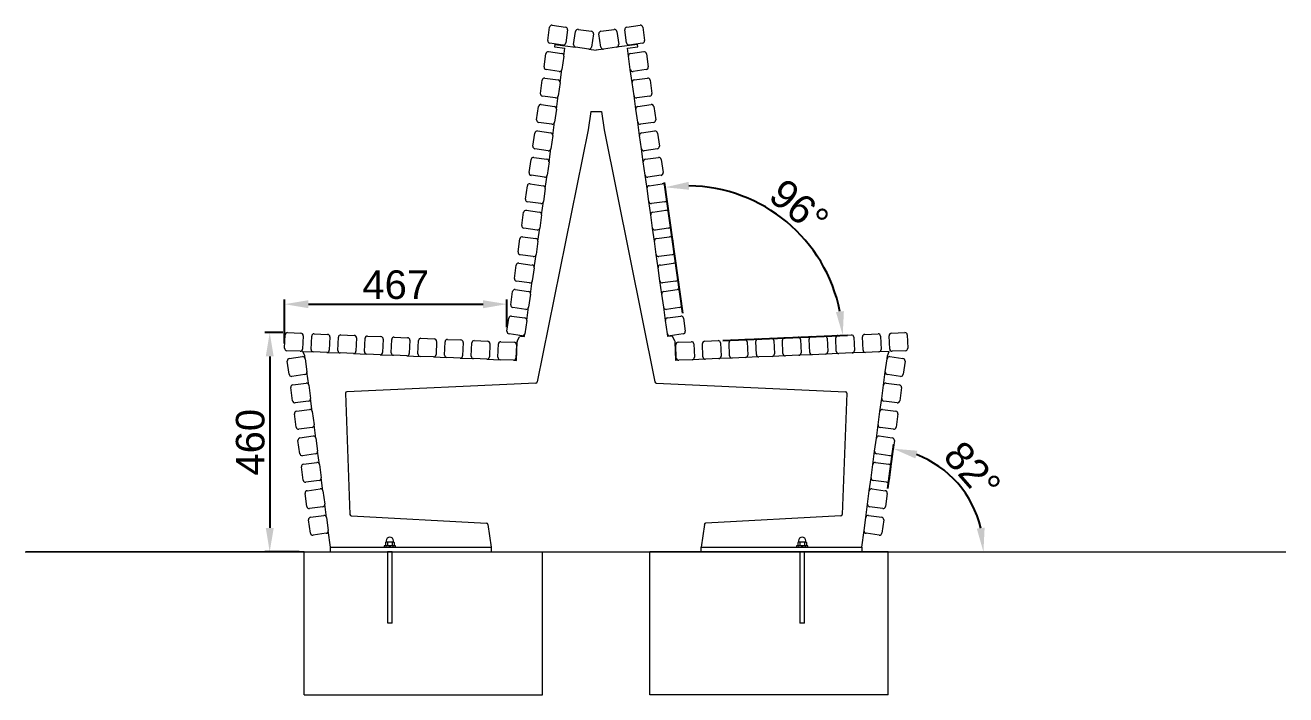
# Model space of a CAD drawing. Header units: millimetres. Extents: x -358 to 6380, y -31 to 5135.
# Drawn here: x 3735 to 6380, y 3730 to 5135 of the extents above; entities that cross this region are included whole.
import ezdxf

# ---------------------------------------------------------------- set-up
doc = ezdxf.new("R2010")
doc.units = ezdxf.units.MM
doc.linetypes.add('HIDDEN', pattern=[1.905, 1.27, -0.635])
for name, color, linetype, lineweight in [('ZANO_R', 7, 'Continuous', 0), ('ZANO_R_przerywana', 7, 'HIDDEN', 0), ('ZANO_W', 1, 'Continuous', 0)]:
    doc.layers.add(name, color=color, linetype=linetype, lineweight=lineweight)
doc.styles.get("Standard").update_dxf_attribs({"font": 'ARIALUNI.TTF'})
doc.dimstyles.new('pl i ang', dxfattribs={"dimtxt": 50, "dimasz": 50, "dimexe": 1.25, "dimexo": 0.625, "dimgap": 10, "dimtad": 1, "dimtoh": 1, "dimtxsty": 'Standard', "dimcen": 2.5, "dimclrd": 1, "dimclre": 1, "dimclrt": 1, "dimadec": 0, "dimazin": 0, "dimtfac": 1, "dimtmove": 0, "dimatfit": 3, "dimfxl": 1, "dimarcsym": 1})

# ---------------------------------------------------------------- blocks, each defined once
blk = doc.blocks.new('*D384')
at = {"layer": 'ZANO_W', "color": 1, "lineweight": -2}
for p, q in [((4275.5, 4489.5), (4238, 4489.5)), ((4248, 4439.5), (4248, 4079.6)), ((4310, 4029.6), (4238, 4029.6))]:
    blk.add_line(p, q, dxfattribs=at)
at = {"layer": 'ZANO_W', "color": 1}
for points in [[(4256.4, 4439.5), (4239.7, 4439.5), (4248, 4489.5)], [(4239.7, 4079.6), (4256.4, 4079.6), (4248, 4029.6)]]:
    blk.add_solid(points, dxfattribs=at)
at = {"layer": 'ZANO_W', "color": 1, "insert": (4207.4, 4259.5), "char_height": 60, "attachment_point": 5, "rotation": 90}
blk.add_mtext('460', dxfattribs=at)
blk = doc.blocks.new('*D385')
at = {"layer": 'ZANO_W', "color": 1, "lineweight": -2}
for p, q in [((4279.1, 4466.7), (4279.1, 4559.2)), ((4329.1, 4549.2), (4695.8, 4549.2)), ((4745.8, 4501.3), (4745.8, 4559.2))]:
    blk.add_line(p, q, dxfattribs=at)
at = {"layer": 'ZANO_W', "color": 1}
for points in [[(4329.1, 4557.5), (4329.1, 4540.8), (4279.1, 4549.2)], [(4695.8, 4540.8), (4695.8, 4557.5), (4745.8, 4549.2)]]:
    blk.add_solid(points, dxfattribs=at)
at = {"layer": 'ZANO_W', "color": 1, "insert": (4512.4, 4589.8), "char_height": 60, "attachment_point": 5}
blk.add_mtext('467', dxfattribs=at)
blk = doc.blocks.new('*D387')
at = {"layer": 'ZANO_W', "color": 1, "lineweight": -2}
for p, q in [((5114.7, 4530), (5076.3, 4804.4)), ((5198.6, 4473.3), (5460.3, 4484.4))]:
    blk.add_line(p, q, dxfattribs=at)
blk.add_arc((5123.1, 4470.1), 327.5, 11.1754, 89.2194, dxfattribs=at)
at = {"layer": 'ZANO_W', "color": 1}
for points in [[(5127, 4805.9), (5128.1, 4789.3), (5077.7, 4794.5)], [(5436.1, 4532.6), (5452.7, 4534.6), (5450.3, 4484)]]:
    blk.add_solid(points, dxfattribs=at)
at = {"layer": 'ZANO_W', "color": 1, "insert": (5358.9, 4753.2), "char_height": 60, "attachment_point": 5, "rotation": 320.1974}
blk.add_mtext('96%%d', dxfattribs=at)
blk = doc.blocks.new('*D388')
at = {"layer": 'ZANO_W', "color": 1, "lineweight": -2}
blk.add_line((5545, 4162.1), (5557.6, 4255.8), dxfattribs=at)
blk.add_arc((5527.3, 4029.6), 218.2, 13.1567, 69.2014, dxfattribs=at)
at = {"layer": 'ZANO_W', "color": 1}
for points in [[(5606.8, 4241.7), (5602.7, 4225.5), (5556.3, 4245.9)], [(5731.5, 4078.3), (5748, 4080.2), (5745.5, 4029.6)]]:
    blk.add_solid(points, dxfattribs=at)
at = {"layer": 'ZANO_W', "color": 1, "insert": (5722.3, 4200.2), "char_height": 60, "attachment_point": 5, "rotation": 311.179}
blk.add_mtext('82%%d', dxfattribs=at)

msp = doc.modelspace()

# ---------------------------------------------------------------- linework, layer by layer
at = {"layer": 'ZANO_R'}
for p, q in [((4840.8, 5134.6), (4868.6, 5130.7)), ((4997.2, 5130.7), (5025, 5134.6)), ((4831.3, 5102.6), (4835.2, 5130.3)), ((4872.8, 5125), (4869, 5097.3)), ((4885.7, 5093.9), (4889.5, 5121.7)), ((4895.2, 5125.9), (4922.9, 5122)), ((4927.2, 5116.4), (4923.3, 5088.7)), ((4942.5, 5088.7), (4938.6, 5116.4)), ((4942.9, 5122), (4970.6, 5125.9)), ((4976.3, 5121.7), (4980.2, 5093.9)), ((4996.9, 5097.3), (4993, 5125)), ((5030.6, 5130.3), (5034.5, 5102.6)), ((4833.1, 5079.1), (4860.8, 5075.2)), ((4863.3, 5093), (4835.6, 5096.9)), ((4846.3, 5094.4), (4845.5, 5089.1)), ((4845.5, 5089.1), (4867.4, 5086.1)), ((4846.3, 5094.4), (4889.9, 5088.3)), ((4865.1, 5069.6), (4867.4, 5086.1)), ((4917.6, 5084.4), (4889.9, 5088.3)), ((4917.6, 5084.4), (4932.9, 5082.3)), ((4948.2, 5084.4), (4932.9, 5082.3)), ((4975.9, 5088.3), (4948.2, 5084.4)), ((5019.5, 5094.4), (4975.9, 5088.3)), ((4998.4, 5086.1), (5020.2, 5089.1)), ((5000.7, 5069.6), (4998.4, 5086.1)), ((5030.2, 5096.9), (5002.5, 5093)), ((5005, 5075.2), (5032.7, 5079.1)), ((5020.2, 5089.1), (5019.5, 5094.4)), ((4823.5, 5047.1), (4827.4, 5074.8)), ((4865.1, 5069.6), (4861.2, 5041.8)), ((5004.6, 5041.8), (5000.7, 5069.6)), ((5038.4, 5074.8), (5042.3, 5047.1)), ((4855.5, 5037.6), (4827.8, 5041.4)), ((4857.3, 5014.1), (4861.2, 5041.8)), ((5008.5, 5014.1), (5004.6, 5041.8)), ((5038, 5041.4), (5010.3, 5037.6)), ((4815.8, 4991.6), (4819.7, 5019.4)), ((4825.3, 5023.6), (4853, 5019.7)), ((4857.3, 5014.1), (4853.4, 4986.3)), ((5012.4, 4986.3), (5008.5, 5014.1)), ((5012.8, 5019.7), (5040.5, 5023.6)), ((5046.2, 5019.4), (5050, 4991.6)), ((4847.8, 4982.1), (4820, 4986)), ((4849.5, 4958.6), (4853.4, 4986.3)), ((5016.3, 4958.6), (5012.4, 4986.3)), ((5045.8, 4986), (5018, 4982.1)), ((4808, 4936.1), (4811.9, 4963.9)), ((4817.5, 4968.1), (4845.3, 4964.3)), ((4849.5, 4958.6), (4845.6, 4930.9)), ((4921.5, 4953.6), (4916.1, 4915)), ((4921.5, 4953.6), (4944.3, 4953.6)), ((4944.3, 4953.6), (4949.7, 4915)), ((5020.2, 4930.9), (5016.3, 4958.6)), ((5020.5, 4964.3), (5048.3, 4968.1)), ((5053.9, 4963.9), (5057.8, 4936.1)), ((4840, 4926.6), (4812.3, 4930.5)), ((4841.8, 4903.1), (4845.6, 4930.9)), ((5024.1, 4903.1), (5020.2, 4930.9)), ((5053.5, 4930.5), (5025.8, 4926.6)), ((4800.2, 4880.7), (4804.1, 4908.4)), ((4916.1, 4914.9), (4809.5, 4386)), ((4809.8, 4912.7), (4837.5, 4908.8)), ((4841.8, 4903.1), (4837.9, 4875.4)), ((4949.7, 4914.9), (5056.3, 4386)), ((5027.9, 4875.4), (5024.1, 4903.1)), ((5028.3, 4908.8), (5056, 4912.7)), ((5061.7, 4908.4), (5065.6, 4880.7)), ((4832.2, 4871.1), (4804.5, 4875)), ((4834, 4847.7), (4837.9, 4875.4)), ((5031.8, 4847.7), (5027.9, 4875.4)), ((5061.3, 4875), (5033.6, 4871.1)), ((4792.5, 4825.2), (4796.3, 4852.9)), ((4802, 4857.2), (4829.7, 4853.3)), ((4834, 4847.7), (4830.1, 4819.9)), ((5035.7, 4819.9), (5031.8, 4847.7)), ((5036.1, 4853.3), (5063.8, 4857.2)), ((5069.5, 4852.9), (5073.3, 4825.2)), ((4824.5, 4815.7), (4796.7, 4819.6)), ((4826.2, 4792.2), (4830.1, 4819.9)), ((5039.6, 4792.2), (5035.7, 4819.9)), ((5069.1, 4819.6), (5041.4, 4815.7)), ((4784.7, 4769.7), (4788.6, 4797.5)), ((4794.2, 4801.7), (4822, 4797.8)), ((4826.2, 4792.2), (4822.3, 4764.5)), ((5043.5, 4764.5), (5039.6, 4792.2)), ((5043.9, 4797.8), (5071.6, 4801.7)), ((5077.2, 4797.5), (5081.1, 4769.7)), ((4816.7, 4760.2), (4788.9, 4764.1)), ((4818.4, 4736.7), (4822.3, 4764.5)), ((5047.4, 4736.7), (5043.5, 4764.5)), ((5076.9, 4764.1), (5049.1, 4760.2)), ((4776.9, 4714.3), (4780.8, 4742)), ((4786.4, 4746.3), (4814.2, 4742.4)), ((4818.4, 4736.7), (4814.6, 4709)), ((5051.2, 4709), (5047.4, 4736.7)), ((5051.6, 4742.4), (5079.4, 4746.3)), ((5085, 4742), (5088.9, 4714.3)), ((4808.9, 4704.7), (4781.2, 4708.6)), ((4810.7, 4681.3), (4814.6, 4709)), ((5055.1, 4681.3), (5051.2, 4709)), ((5084.6, 4708.6), (5056.9, 4704.7)), ((4769.1, 4658.8), (4773, 4686.5)), ((4778.7, 4690.8), (4806.4, 4686.9)), ((5059.4, 4686.9), (5087.1, 4690.8)), ((5092.8, 4686.5), (5096.7, 4658.8)), ((4810.7, 4681.3), (4806.8, 4653.5)), ((5059, 4653.5), (5055.1, 4681.3)), ((4761.4, 4603.3), (4765.3, 4631.1)), ((4770.9, 4635.3), (4798.6, 4631.4)), ((4801.1, 4649.3), (4773.4, 4653.1)), ((4802.9, 4625.8), (4806.8, 4653.5)), ((5062.9, 4625.8), (5059, 4653.5)), ((5092.4, 4653.1), (5064.7, 4649.3)), ((5067.2, 4631.4), (5094.9, 4635.3)), ((5100.5, 4631.1), (5104.4, 4603.3)), ((4802.9, 4625.8), (4799, 4598)), ((5066.8, 4598), (5062.9, 4625.8)), ((4763.1, 4579.8), (4790.9, 4576)), ((4793.4, 4593.8), (4765.6, 4597.7)), ((4795.1, 4570.3), (4799, 4598)), ((5070.7, 4570.3), (5066.8, 4598)), ((5100.2, 4597.7), (5072.4, 4593.8)), ((5074.9, 4576), (5102.7, 4579.8)), ((4753.6, 4547.8), (4757.5, 4575.6)), ((4795.1, 4570.3), (4791.2, 4542.6)), ((5074.6, 4542.6), (5070.7, 4570.3)), ((5108.3, 4575.6), (5112.2, 4547.8)), ((4755.4, 4524.4), (4783.1, 4520.5)), ((4785.6, 4538.3), (4757.9, 4542.2)), ((4787.4, 4514.8), (4791.2, 4542.6)), ((5078.4, 4514.8), (5074.6, 4542.6)), ((5107.9, 4542.2), (5080.2, 4538.3)), ((5082.7, 4520.5), (5110.4, 4524.4)), ((4745.8, 4492.4), (4749.7, 4520.1)), ((4787.4, 4514.8), (4783.5, 4487.1)), ((5082.3, 4487.1), (5078.4, 4514.8)), ((5116.1, 4520.1), (5120, 4492.4)), ((4279.1, 4456.7), (4280.2, 4484.7)), ((4285.5, 4489.5), (4313.4, 4488.3)), ((4318.2, 4483.1), (4317, 4455.1)), ((4335, 4454.3), (4336.2, 4482.3)), ((4341.4, 4487.1), (4369.4, 4485.9)), ((4374.2, 4480.7), (4373, 4452.7)), ((4391, 4452), (4392.2, 4479.9)), ((4397.4, 4484.7), (4425.4, 4483.5)), ((4430.1, 4478.3), (4429, 4450.4)), ((4447, 4449.6), (4448.1, 4477.6)), ((4453.3, 4482.4), (4481.3, 4481.2)), ((4486.1, 4476), (4484.9, 4448)), ((4502.9, 4447.2), (4504.1, 4475.2)), ((4509.3, 4480), (4537.3, 4478.8)), ((4542.1, 4473.6), (4540.9, 4445.6)), ((4558.9, 4444.9), (4560.1, 4472.8)), ((4565.3, 4477.6), (4593.2, 4476.5)), ((4598, 4471.2), (4596.9, 4443.3)), ((4614.8, 4442.5), (4616, 4470.5)), ((4621.2, 4475.3), (4649.2, 4474.1)), ((4677.2, 4472.9), (4705.2, 4471.7)), ((4733.2, 4470.5), (4761.1, 4469.4)), ((4777.8, 4482.8), (4750.1, 4486.7)), ((4765.5, 4431.1), (4767.2, 4470.5)), ((4767.5, 4471.7), (4771.8, 4480.6)), ((4774.9, 4482.2), (4782.6, 4481.2)), ((4782.6, 4481.2), (4783.5, 4487.1)), ((5083.2, 4481.2), (5082.3, 4487.1)), ((5090.9, 4482.2), (5083.2, 4481.2)), ((5115.7, 4486.7), (5088, 4482.8)), ((5098.3, 4471.7), (5094, 4480.6)), ((5100.3, 4431.1), (5098.6, 4470.5)), ((5104.7, 4469.4), (5132.6, 4470.5)), ((5160.6, 4471.7), (5188.6, 4472.9)), ((5216.6, 4474.1), (5244.6, 4475.3)), ((5249.8, 4470.5), (5251, 4442.5)), ((5269, 4443.3), (5267.8, 4471.2)), ((5272.6, 4476.5), (5300.5, 4477.6)), ((5305.7, 4472.8), (5306.9, 4444.9)), ((5324.9, 4445.6), (5323.7, 4473.6)), ((5328.5, 4478.8), (5356.5, 4480)), ((5361.7, 4475.2), (5362.9, 4447.2)), ((5380.9, 4448), (5379.7, 4476)), ((5384.5, 4481.2), (5412.5, 4482.4)), ((5417.7, 4477.6), (5418.9, 4449.6)), ((5436.8, 4450.4), (5435.7, 4478.3)), ((5440.4, 4483.5), (5468.4, 4484.7)), ((5473.6, 4479.9), (5474.8, 4452)), ((5492.8, 4452.7), (5491.6, 4480.7)), ((5496.4, 4485.9), (5524.4, 4487.1)), ((5529.6, 4482.3), (5530.8, 4454.3)), ((5548.8, 4455.1), (5547.6, 4483.1)), ((5552.4, 4488.3), (5580.4, 4489.5)), ((5585.6, 4484.7), (5586.7, 4456.7)), ((4311.8, 4450.3), (4283.8, 4451.5)), ((4321.7, 4440.8), (4317.8, 4450)), ((4317.8, 4450), (4339.8, 4449.1)), ((4367.8, 4447.9), (4339.8, 4449.1)), ((4367.8, 4447.9), (4395.8, 4446.8)), ((4423.8, 4445.6), (4395.8, 4446.8)), ((4423.8, 4445.6), (4451.7, 4444.4)), ((4479.7, 4443.2), (4451.7, 4444.4)), ((4654, 4468.9), (4652.8, 4440.9)), ((4670.8, 4440.1), (4672, 4468.1)), ((4710, 4466.5), (4708.8, 4438.5)), ((4726.8, 4437.8), (4727.9, 4465.8)), ((4765.9, 4464.1), (4764.7, 4436.2)), ((5101.1, 4436.2), (5099.9, 4464.1)), ((5137.9, 4465.8), (5139, 4437.8)), ((5157, 4438.5), (5155.8, 4466.5)), ((5193.8, 4468.1), (5195, 4440.1)), ((5213, 4440.9), (5211.8, 4468.9)), ((5414.1, 4444.4), (5386.1, 4443.2)), ((5442.1, 4445.6), (5414.1, 4444.4)), ((5470, 4446.8), (5442.1, 4445.6)), ((5498, 4447.9), (5470, 4446.8)), ((5526, 4449.1), (5498, 4447.9)), ((5548, 4450), (5526, 4449.1)), ((5544.1, 4440.8), (5548, 4450)), ((5582, 4451.5), (5554, 4450.3)), ((4288.6, 4402), (4284.8, 4429.8)), ((4289.1, 4435.4), (4316.9, 4439.1)), ((4322.5, 4434.8), (4321.7, 4440.8)), ((4322.5, 4434.8), (4326.2, 4407.1)), ((4479.7, 4443.2), (4507.7, 4442)), ((4535.7, 4440.8), (4507.7, 4442)), ((4535.7, 4440.8), (4563.7, 4439.7)), ((4591.6, 4438.5), (4563.7, 4439.7)), ((4591.6, 4438.5), (4619.6, 4437.3)), ((4647.6, 4436.1), (4619.6, 4437.3)), ((4647.6, 4436.1), (4675.6, 4434.9)), ((4703.6, 4433.7), (4675.6, 4434.9)), ((4703.6, 4433.7), (4731.6, 4432.6)), ((4759.5, 4431.4), (4731.6, 4432.6)), ((4759.5, 4431.4), (4765.5, 4431.1)), ((5106.3, 4431.4), (5100.3, 4431.1)), ((5134.3, 4432.6), (5106.3, 4431.4)), ((5162.2, 4433.7), (5134.3, 4432.6)), ((5190.2, 4434.9), (5162.2, 4433.7)), ((5218.2, 4436.1), (5190.2, 4434.9)), ((5246.2, 4437.3), (5218.2, 4436.1)), ((5274.2, 4438.5), (5246.2, 4437.3)), ((5302.1, 4439.7), (5274.2, 4438.5)), ((5330.1, 4440.8), (5302.1, 4439.7)), ((5358.1, 4442), (5330.1, 4440.8)), ((5386.1, 4443.2), (5358.1, 4442)), ((5539.6, 4407.1), (5543.3, 4434.8)), ((5543.3, 4434.8), (5544.1, 4440.8)), ((5548.9, 4439.1), (5576.7, 4435.4)), ((5581, 4429.8), (5577.2, 4402)), ((4322, 4401.5), (4294.2, 4397.7)), ((4330, 4379.3), (4326.2, 4407.1)), ((5535.8, 4379.3), (5539.6, 4407.1)), ((5571.6, 4397.7), (5543.9, 4401.5)), ((4296, 4346.5), (4292.3, 4374.3)), ((4296.6, 4379.9), (4324.3, 4383.6)), ((4330, 4379.3), (4333.7, 4351.6)), ((4806.7, 4383.6), (4409.5, 4365.4)), ((5059.1, 4383.6), (5456.3, 4365.4)), ((5532.1, 4351.6), (5535.8, 4379.3)), ((5541.5, 4383.6), (5569.2, 4379.9)), ((5573.5, 4374.3), (5569.8, 4346.5)), ((4329.4, 4346), (4301.6, 4342.2)), ((4337.4, 4323.8), (4333.7, 4351.6)), ((4406.7, 4362.3), (4416.4, 4108)), ((5459.1, 4362.3), (5449.4, 4108)), ((5528.4, 4323.8), (5532.1, 4351.6)), ((5564.2, 4342.2), (5536.4, 4346)), ((4303.5, 4291), (4299.7, 4318.8)), ((4304, 4324.4), (4331.8, 4328.1)), ((4337.4, 4323.8), (4341.1, 4296.1)), ((5524.7, 4296.1), (5528.4, 4323.8)), ((5534, 4328.1), (5561.8, 4324.4)), ((5566.1, 4318.8), (5562.3, 4291)), ((4336.9, 4290.4), (4309.1, 4286.7)), ((4344.9, 4268.3), (4341.1, 4296.1)), ((5520.9, 4268.3), (5524.7, 4296.1)), ((5556.7, 4286.7), (5529, 4290.4)), ((4310.9, 4235.5), (4307.2, 4263.2)), ((4311.5, 4268.9), (4339.2, 4272.6)), ((4344.9, 4268.3), (4348.6, 4240.5)), ((5517.2, 4240.5), (5520.9, 4268.3)), ((5526.6, 4272.6), (5554.3, 4268.9)), ((5558.6, 4263.2), (5554.9, 4235.5)), ((4344.3, 4234.9), (4316.5, 4231.2)), ((4352.3, 4212.8), (4348.6, 4240.5)), ((5513.5, 4212.8), (5517.2, 4240.5)), ((5549.3, 4231.2), (5521.5, 4234.9)), ((4318.4, 4180), (4314.6, 4207.7)), ((4318.9, 4213.4), (4346.7, 4217.1)), ((4352.3, 4212.8), (4356, 4185)), ((5509.8, 4185), (5513.5, 4212.8)), ((5519.1, 4217.1), (5546.9, 4213.4)), ((5551.2, 4207.7), (5547.4, 4180)), ((4351.7, 4179.4), (4324, 4175.7)), ((4359.8, 4157.3), (4356, 4185)), ((5506, 4157.3), (5509.8, 4185)), ((5541.8, 4175.7), (5514.1, 4179.4)), ((4326.4, 4157.8), (4354.1, 4161.6)), ((4359.8, 4157.3), (4363.5, 4129.5)), ((5502.3, 4129.5), (5506, 4157.3)), ((5511.7, 4161.6), (5539.4, 4157.8)), ((4325.8, 4124.5), (4322.1, 4152.2)), ((4367.2, 4101.8), (4363.5, 4129.5)), ((5498.6, 4101.8), (5502.3, 4129.5)), ((5543.7, 4152.2), (5540, 4124.5)), ((4359.2, 4123.9), (4331.4, 4120.2)), ((4333.8, 4102.3), (4361.6, 4106)), ((4367.2, 4101.8), (4370.9, 4074)), ((4419.3, 4105.1), (4703.1, 4089.8)), ((5446.5, 4105.1), (5162.7, 4089.8)), ((5494.9, 4074), (5498.6, 4101.8)), ((5504.2, 4106), (5532, 4102.3)), ((5534.4, 4120.2), (5506.6, 4123.9)), ((4333.3, 4068.9), (4329.5, 4096.7)), ((4375.6, 4039.6), (4370.9, 4074)), ((4705.9, 4087.2), (4712.3, 4039.6)), ((5159.9, 4087.2), (5153.5, 4039.6)), ((5490.3, 4039.6), (5494.9, 4074)), ((5536.3, 4096.7), (5532.5, 4068.9)), ((4366.6, 4068.4), (4338.9, 4064.6)), ((4492, 4050.1), (4490.8, 4049.4)), ((4490.8, 4049.4), (4490.8, 4042.8)), ((4493.1, 4050.1), (4492, 4050.1)), ((4492.5, 4052.6), (4492.5, 4050.4)), ((4500, 4050.1), (4493.1, 4050.1)), ((4495.4, 4049.4), (4495.4, 4042.8)), ((4507, 4050.1), (4500, 4050.1)), ((4504.6, 4049.4), (4504.6, 4042.8)), ((4508, 4050.1), (4507, 4050.1)), ((4507.5, 4050.4), (4507.5, 4052.6)), ((4509.3, 4049.4), (4508, 4050.1)), ((4509.3, 4049.4), (4509.3, 4042.8)), ((5357.2, 4050.1), (5356, 4049.4)), ((5356, 4049.4), (5356, 4042.8)), ((5358.3, 4050.1), (5357.2, 4050.1)), ((5357.7, 4052.6), (5357.7, 4050.4)), ((5365.2, 4050.1), (5358.3, 4050.1)), ((5360.6, 4049.4), (5360.6, 4042.8)), ((5372.2, 4050.1), (5365.2, 4050.1)), ((5369.8, 4049.4), (5369.8, 4042.8)), ((5373.2, 4050.1), (5372.2, 4050.1)), ((5372.7, 4050.4), (5372.7, 4052.6)), ((5374.5, 4049.4), (5373.2, 4050.1)), ((5374.5, 4049.4), (5374.5, 4042.8)), ((5526.9, 4064.6), (5499.2, 4068.4)), ((3735, 4029.6), (6379.9, 4029.6)), ((4320, 4029.6), (3736.7, 4029.6)), ((4320, 4029.6), (4820.1, 4029.6)), ((4375.6, 4029.6), (4375.6, 4039.6)), ((4375.6, 4039.6), (4379.7, 4039.6)), ((4379.7, 4039.6), (4708.5, 4039.6)), ((4488, 4042.1), (4488, 4039.6)), ((4512, 4042.1), (4488, 4042.1)), ((4490.8, 4042.8), (4492, 4042.1)), ((4505, 4029.6), (4495, 4029.6)), ((4505, 4029.6), (4495, 4029.6)), ((4508, 4042.1), (4509.3, 4042.8)), ((4512, 4039.6), (4512, 4042.1)), ((4708.5, 4039.6), (4712.3, 4039.6)), ((4712.3, 4039.6), (4712.3, 4029.6)), ((4712.3, 4039.6), (4712.3, 4039.6)), ((5545.3, 4029.6), (5045.2, 4029.6)), ((5153.5, 4029.6), (5153.5, 4039.6)), ((5153.5, 4039.6), (5157.3, 4039.6)), ((5153.5, 4039.6), (5153.5, 4039.6)), ((5157.3, 4039.6), (5486.1, 4039.6)), ((5353.2, 4042.1), (5353.2, 4039.6)), ((5377.2, 4042.1), (5353.2, 4042.1)), ((5356, 4042.8), (5357.2, 4042.1)), ((5373.2, 4042.1), (5374.5, 4042.8)), ((5377.2, 4039.6), (5377.2, 4042.1)), ((5486.1, 4039.6), (5490.3, 4039.6)), ((5490.3, 4039.6), (5490.3, 4029.6)), ((5545.3, 4029.6), (6066.1, 4029.6))]:
    msp.add_line(p, q, dxfattribs=at)
at = {"layer": 'ZANO_R', "flags": 128}
for points in [[(4504.6, 4049.4), (4505.8, 4049.9), (4507, 4050.1)], [(5369.8, 4049.4), (5371, 4049.9), (5372.2, 4050.1)], [(4495.4, 4042.8), (4494.3, 4042.3), (4493.1, 4042.1)], [(4509.3, 4042.8), (4508.1, 4042.3), (4507, 4042.1)], [(5360.6, 4042.8), (5359.5, 4042.3), (5358.3, 4042.1)], [(5374.5, 4042.8), (5373.3, 4042.3), (5372.2, 4042.1)]]:
    msp.add_lwpolyline(points, dxfattribs=at)
at = {"layer": 'ZANO_R'}
for centre, radius, start, end in [((4840.1, 5129.6), 5, 82.0253, 172.0253), ((5025.7, 5129.6), 5, 7.9747, 97.9747), ((4867.9, 5125.7), 5, 352.0253, 82.0253), ((4894.5, 5121), 5, 82.0253, 172.0253), ((4922.2, 5117.1), 5, 352.0253, 82.0253), ((4943.6, 5117.1), 5, 97.9747, 187.9747), ((4971.3, 5121), 5, 7.9747, 97.9747), ((4997.9, 5125.7), 5, 97.9747, 187.9747), ((4832.4, 5074.1), 5, 82.0253, 172.0253), ((4836.3, 5101.9), 5, 172.0253, 262.0253), ((4864, 5098), 5, 262.0253, 352.0253), ((4890.6, 5093.2), 5, 172.0253, 262.0253), ((4918.3, 5089.4), 5, 262.0253, 352.0253), ((4947.5, 5089.4), 5, 187.9747, 277.9747), ((4975.2, 5093.2), 5, 277.9747, 7.9747), ((5001.8, 5098), 5, 187.9747, 277.9747), ((5029.5, 5101.9), 5, 277.9747, 7.9747), ((5033.4, 5074.1), 5, 7.9747, 97.9747), ((4860.1, 5070.2), 5, 352.0253, 82.0253), ((5005.7, 5070.2), 5, 97.9747, 187.9747), ((4828.5, 5046.4), 5, 172.0253, 262.0253), ((4856.2, 5042.5), 5, 262.0253, 352.0253), ((5009.6, 5042.5), 5, 187.9747, 277.9747), ((5037.3, 5046.4), 5, 277.9747, 7.9747), ((4824.6, 5018.7), 5, 82.0253, 172.0253), ((4852.3, 5014.8), 5, 352.0253, 82.0253), ((5013.5, 5014.8), 5, 97.9747, 187.9747), ((5041.2, 5018.7), 5, 7.9747, 97.9747), ((4820.7, 4990.9), 5, 172.0253, 262.0253), ((4848.5, 4987), 5, 262.0253, 352.0253), ((5017.3, 4987), 5, 187.9747, 277.9747), ((5045.1, 4990.9), 5, 277.9747, 7.9747), ((4816.8, 4963.2), 5, 82.0253, 172.0253), ((4844.6, 4959.3), 5, 352.0253, 82.0253), ((5021.2, 4959.3), 5, 97.9747, 187.9747), ((5049, 4963.2), 5, 7.9747, 97.9747), ((4813, 4935.5), 5, 172.0253, 262.0253), ((4840.7, 4931.6), 5, 262.0253, 352.0253), ((5025.1, 4931.6), 5, 187.9747, 277.9747), ((5052.9, 4935.5), 5, 277.9747, 7.9747), ((4809.1, 4907.7), 5, 82.0253, 172.0253), ((4836.8, 4903.8), 5, 352.0253, 82.0253), ((4913.2, 4915.4), 3, 348.5998, 352.0253), ((4952.6, 4915.4), 3, 187.9747, 191.4002), ((5029, 4903.8), 5, 97.9747, 187.9747), ((5056.7, 4907.7), 5, 7.9747, 97.9747), ((4805.2, 4880), 5, 172.0253, 262.0253), ((4832.9, 4876.1), 5, 262.0253, 352.0253), ((5032.9, 4876.1), 5, 187.9747, 277.9747), ((5060.6, 4880), 5, 277.9747, 7.9747), ((4801.3, 4852.2), 5, 82.0253, 172.0253), ((4829, 4848.4), 5, 352.0253, 82.0253), ((5036.8, 4848.4), 5, 97.9747, 187.9747), ((5064.5, 4852.2), 5, 7.9747, 97.9747), ((4797.4, 4824.5), 5, 172.0253, 262.0253), ((4825.1, 4820.6), 5, 262.0253, 352.0253), ((5040.7, 4820.6), 5, 187.9747, 277.9747), ((5068.4, 4824.5), 5, 277.9747, 7.9747), ((4793.5, 4796.8), 5, 82.0253, 172.0253), ((4821.3, 4792.9), 5, 352.0253, 82.0253), ((5044.5, 4792.9), 5, 97.9747, 187.9747), ((5072.3, 4796.8), 5, 7.9747, 97.9747), ((4789.6, 4769), 5, 172.0253, 262.0253), ((4817.4, 4765.2), 5, 262.0253, 352.0253), ((5048.4, 4765.2), 5, 187.9747, 277.9747), ((5076.2, 4769), 5, 277.9747, 7.9747), ((4785.8, 4741.3), 5, 82.0253, 172.0253), ((4813.5, 4737.4), 5, 352.0253, 82.0253), ((5052.3, 4737.4), 5, 97.9747, 187.9747), ((5080.1, 4741.3), 5, 7.9747, 97.9747), ((4781.9, 4713.6), 5, 172.0253, 262.0253), ((4809.6, 4709.7), 5, 262.0253, 352.0253), ((5056.2, 4709.7), 5, 187.9747, 277.9747), ((5083.9, 4713.6), 5, 277.9747, 7.9747), ((4778, 4685.8), 5, 82.0253, 172.0253), ((4805.7, 4681.9), 5, 352.0253, 82.0253), ((5060.1, 4681.9), 5, 97.9747, 187.9747), ((5087.8, 4685.8), 5, 7.9747, 97.9747), ((4774.1, 4658.1), 5, 172.0253, 262.0253), ((5091.7, 4658.1), 5, 277.9747, 7.9747), ((4770.2, 4630.4), 5, 82.0253, 172.0253), ((4797.9, 4626.5), 5, 352.0253, 82.0253), ((4801.8, 4654.2), 5, 262.0253, 352.0253), ((5064, 4654.2), 5, 187.9747, 277.9747), ((5067.9, 4626.5), 5, 97.9747, 187.9747), ((5095.6, 4630.4), 5, 7.9747, 97.9747), ((4766.3, 4602.6), 5, 172.0253, 262.0253), ((5099.5, 4602.6), 5, 277.9747, 7.9747), ((4762.4, 4574.9), 5, 82.0253, 172.0253), ((4790.2, 4571), 5, 352.0253, 82.0253), ((4794.1, 4598.7), 5, 262.0253, 352.0253), ((5071.7, 4598.7), 5, 187.9747, 277.9747), ((5075.6, 4571), 5, 97.9747, 187.9747), ((5103.4, 4574.9), 5, 7.9747, 97.9747), ((4754.7, 4519.4), 5, 82.0253, 172.0253), ((4758.6, 4547.2), 5, 172.0253, 262.0253), ((4786.3, 4543.3), 5, 262.0253, 352.0253), ((5079.5, 4543.3), 5, 187.9747, 277.9747), ((5107.3, 4547.2), 5, 277.9747, 7.9747), ((5111.1, 4519.4), 5, 7.9747, 97.9747), ((4782.4, 4515.5), 5, 352.0253, 82.0253), ((5083.4, 4515.5), 5, 97.9747, 187.9747), ((4285.2, 4484.5), 5, 87.5798, 177.5798), ((4313.2, 4483.3), 5, 357.5798, 87.5798), ((4341.2, 4482.1), 5, 87.5798, 177.5798), ((4369.2, 4480.9), 5, 357.5798, 87.5798), ((4397.2, 4479.7), 5, 87.5798, 177.5798), ((4425.1, 4478.6), 5, 357.5798, 87.5798), ((4453.1, 4477.4), 5, 87.5798, 177.5798), ((4481.1, 4476.2), 5, 357.5798, 87.5798), ((4509.1, 4475), 5, 87.5798, 177.5798), ((4537.1, 4473.8), 5, 357.5798, 87.5798), ((4565.1, 4472.6), 5, 87.5798, 177.5798), ((4593, 4471.5), 5, 357.5798, 87.5798), ((4621, 4470.3), 5, 87.5798, 177.5798), ((4649, 4469.1), 5, 357.5798, 87.5798), ((4677, 4467.9), 5, 87.5798, 177.5798), ((4705, 4466.7), 5, 357.5798, 87.5798), ((4732.9, 4465.5), 5, 87.5798, 177.5798), ((4750.8, 4491.7), 5, 172.0253, 262.0253), ((4770.2, 4470.4), 3, 154.1977, 177.5798), ((4774.5, 4479.3), 3, 82.0253, 154.1977), ((4778.5, 4487.8), 5, 262.0253, 352.0253), ((5087.3, 4487.8), 5, 187.9747, 277.9747), ((5091.3, 4479.3), 3, 25.8023, 97.9747), ((5095.6, 4470.4), 3, 2.4202, 25.8023), ((5115, 4491.7), 5, 277.9747, 7.9747), ((5132.9, 4465.5), 5, 2.4202, 92.4202), ((5160.8, 4466.7), 5, 92.4202, 182.4202), ((5188.8, 4467.9), 5, 2.4202, 92.4202), ((5216.8, 4469.1), 5, 92.4202, 182.4202), ((5244.8, 4470.3), 5, 2.4202, 92.4202), ((5272.8, 4471.5), 5, 92.4202, 182.4202), ((5300.7, 4472.6), 5, 2.4202, 92.4202), ((5328.7, 4473.8), 5, 92.4202, 182.4202), ((5356.7, 4475), 5, 2.4202, 92.4202), ((5384.7, 4476.2), 5, 92.4202, 182.4202), ((5412.7, 4477.4), 5, 2.4202, 92.4202), ((5440.7, 4478.6), 5, 92.4202, 182.4202), ((5468.6, 4479.7), 5, 2.4202, 92.4202), ((5496.6, 4480.9), 5, 92.4202, 182.4202), ((5524.6, 4482.1), 5, 2.4202, 92.4202), ((5552.6, 4483.3), 5, 92.4202, 182.4202), ((5580.6, 4484.5), 5, 2.4202, 92.4202), ((4284.1, 4456.5), 5, 177.5798, 267.5798), ((4312, 4455.3), 5, 267.5798, 357.5798), ((4340, 4454.1), 5, 177.5798, 267.5798), ((4368, 4452.9), 5, 267.5798, 357.5798), ((4396, 4451.8), 5, 177.5798, 267.5798), ((4424, 4450.6), 5, 267.5798, 357.5798), ((4451.9, 4449.4), 5, 177.5798, 267.5798), ((4479.9, 4448.2), 5, 267.5798, 357.5798), ((4507.9, 4447), 5, 177.5798, 267.5798), ((4535.9, 4445.8), 5, 267.5798, 357.5798), ((4563.9, 4444.7), 5, 177.5798, 267.5798), ((4760.9, 4464.4), 5, 357.5798, 87.5798), ((5104.9, 4464.4), 5, 92.4202, 182.4202), ((5301.9, 4444.7), 5, 272.4202, 2.4202), ((5329.9, 4445.8), 5, 182.4202, 272.4202), ((5357.9, 4447), 5, 272.4202, 2.4202), ((5385.9, 4448.2), 5, 182.4202, 272.4202), ((5413.9, 4449.4), 5, 272.4202, 2.4202), ((5441.8, 4450.6), 5, 182.4202, 272.4202), ((5469.8, 4451.8), 5, 272.4202, 2.4202), ((5497.8, 4452.9), 5, 182.4202, 272.4202), ((5525.8, 4454.1), 5, 272.4202, 2.4202), ((5553.8, 4455.3), 5, 182.4202, 272.4202), ((5581.7, 4456.5), 5, 272.4202, 2.4202), ((4289.8, 4430.5), 5, 97.6419, 187.6419), ((4317.6, 4434.2), 5, 7.6419, 97.6419), ((4591.9, 4443.5), 5, 267.5798, 357.5798), ((4619.8, 4442.3), 5, 177.5798, 267.5798), ((4647.8, 4441.1), 5, 267.5798, 357.5798), ((4675.8, 4439.9), 5, 177.5798, 267.5798), ((4703.8, 4438.7), 5, 267.5798, 357.5798), ((4731.8, 4437.6), 5, 177.5798, 267.5798), ((4759.7, 4436.4), 5, 267.5798, 357.5798), ((5106.1, 4436.4), 5, 182.4202, 272.4202), ((5134, 4437.6), 5, 272.4202, 2.4202), ((5162, 4438.7), 5, 182.4202, 272.4202), ((5190, 4439.9), 5, 272.4202, 2.4202), ((5218, 4441.1), 5, 182.4202, 272.4202), ((5246, 4442.3), 5, 272.4202, 2.4202), ((5274, 4443.5), 5, 182.4202, 272.4202), ((5548.2, 4434.2), 5, 82.3581, 172.3581), ((5576, 4430.5), 5, 352.3581, 82.3581), ((4293.5, 4402.7), 5, 187.6419, 277.6419), ((4321.3, 4406.4), 5, 277.6419, 7.6419), ((5544.5, 4406.4), 5, 172.3581, 262.3581), ((5572.3, 4402.7), 5, 262.3581, 352.3581), ((4297.3, 4374.9), 5, 97.6419, 187.6419), ((4325, 4378.7), 5, 7.6419, 97.6419), ((4409.7, 4362.4), 3, 92.6273, 182.195), ((4806.5, 4386.6), 3, 272.6273, 348.5998), ((5059.3, 4386.6), 3, 191.4002, 267.3727), ((5456.1, 4362.4), 3, 357.805, 87.3727), ((5540.8, 4378.7), 5, 82.3581, 172.3581), ((5568.5, 4374.9), 5, 352.3581, 82.3581), ((4301, 4347.2), 5, 187.6419, 277.6419), ((4328.7, 4350.9), 5, 277.6419, 7.6419), ((5537.1, 4350.9), 5, 172.3581, 262.3581), ((5564.8, 4347.2), 5, 262.3581, 352.3581), ((4304.7, 4319.4), 5, 97.6419, 187.6419), ((4332.5, 4323.1), 5, 7.6419, 97.6419), ((5533.3, 4323.1), 5, 82.3581, 172.3581), ((5561.1, 4319.4), 5, 352.3581, 82.3581), ((4308.4, 4291.7), 5, 187.6419, 277.6419), ((4336.2, 4295.4), 5, 277.6419, 7.6419), ((5529.6, 4295.4), 5, 172.3581, 262.3581), ((5557.4, 4291.7), 5, 262.3581, 352.3581), ((4312.2, 4263.9), 5, 97.6419, 187.6419), ((4339.9, 4267.6), 5, 7.6419, 97.6419), ((5525.9, 4267.6), 5, 82.3581, 172.3581), ((5553.7, 4263.9), 5, 352.3581, 82.3581), ((4315.9, 4236.2), 5, 187.6419, 277.6419), ((4343.6, 4239.9), 5, 277.6419, 7.6419), ((5522.2, 4239.9), 5, 172.3581, 262.3581), ((5549.9, 4236.2), 5, 262.3581, 352.3581), ((4319.6, 4208.4), 5, 97.6419, 187.6419), ((4347.4, 4212.1), 5, 7.6419, 97.6419), ((5518.4, 4212.1), 5, 82.3581, 172.3581), ((5546.2, 4208.4), 5, 352.3581, 82.3581), ((4323.3, 4180.6), 5, 187.6419, 277.6419), ((4351.1, 4184.4), 5, 277.6419, 7.6419), ((5514.7, 4184.4), 5, 172.3581, 262.3581), ((5542.5, 4180.6), 5, 262.3581, 352.3581), ((4327, 4152.9), 5, 97.6419, 187.6419), ((4354.8, 4156.6), 5, 7.6419, 97.6419), ((5511, 4156.6), 5, 82.3581, 172.3581), ((5538.8, 4152.9), 5, 352.3581, 82.3581), ((4358.5, 4128.8), 5, 277.6419, 7.6419), ((5507.3, 4128.8), 5, 172.3581, 262.3581), ((4330.8, 4125.1), 5, 187.6419, 277.6419), ((4334.5, 4097.4), 5, 97.6419, 187.6419), ((4362.3, 4101.1), 5, 7.6419, 97.6419), ((4419.4, 4108.1), 3, 182.195, 266.9063), ((5446.4, 4108.1), 3, 273.0937, 357.805), ((5503.5, 4101.1), 5, 82.3581, 172.3581), ((5531.3, 4097.4), 5, 352.3581, 82.3581), ((5535, 4125.1), 5, 262.3581, 352.3581), ((4366, 4073.3), 5, 277.6419, 7.6419), ((4703, 4086.8), 3, 7.6419, 86.9063), ((5162.8, 4086.8), 3, 93.0937, 172.3581), ((5499.8, 4073.3), 5, 172.3581, 262.3581), ((4338.2, 4069.6), 5, 187.6419, 277.6419), ((4493.3, 4045.5), 4.65, 92.1097, 122.2752), ((4492.3, 4050.4), 0.25, 270, 0), ((4500, 4052.6), 7.5, 0, 180), ((4493, 4045.7), 4.4, 56.8557, 88.7602), ((4500.3, 4033.4), 16.7, 90.7677, 106.8206), ((4499.8, 4033.6), 16.5, 73.0497, 89.3622), ((4506.9, 4045.7), 4.4, 56.8561, 88.7598), ((4507.8, 4050.4), 0.25, 180, 270), ((5358.5, 4045.5), 4.65, 92.1086, 122.2762), ((5357.5, 4050.4), 0.25, 270, 0), ((5365.2, 4052.6), 7.5, 0, 180), ((5358.2, 4045.7), 4.4, 56.8552, 88.76), ((5365.4, 4033.4), 16.7, 90.7676, 106.8206), ((5365, 4033.6), 16.5, 73.0496, 89.3623), ((5372.1, 4045.7), 4.4, 56.8556, 88.7597), ((5373, 4050.4), 0.25, 180, 270), ((5527.6, 4069.6), 5, 262.3581, 352.3581), ((4493.3, 4046.7), 4.61, 237.5981, 268.0183), ((4500.3, 4058.9), 16.8, 253.1927, 269.2197), ((4499.8, 4058.6), 16.5, 270.6339, 286.9535), ((4507.1, 4046.5), 4.4, 236.8575, 268.759), ((5358.5, 4046.7), 4.61, 237.5977, 268.0189), ((5365.5, 4058.9), 16.8, 253.1926, 269.22), ((5365, 4058.6), 16.5, 270.6342, 286.9533), ((5372.2, 4046.5), 4.4, 236.857, 268.7597)]:
    msp.add_arc(centre, radius, start, end, dxfattribs=at)
at = {"layer": 'ZANO_R_przerywana'}
for p, q in [((4320, 3729.5), (4320, 4029.6)), ((4495, 4029.6), (4495, 3879.6)), ((4505, 3879.6), (4505, 4029.6)), ((4820.1, 3729.5), (4820.1, 4029.6)), ((5045.2, 3729.5), (5045.2, 4029.6)), ((5360.2, 4029.6), (5360.2, 3879.6)), ((5370.2, 3879.6), (5370.2, 4029.6)), ((5545.3, 3729.5), (5545.3, 4029.6)), ((4505, 3879.6), (4495, 3879.6)), ((4505, 3879.6), (4495, 3879.6)), ((5370.2, 3879.6), (5360.2, 3879.6)), ((5370.2, 3879.6), (5360.2, 3879.6)), ((4320, 3729.5), (4820.1, 3729.5)), ((5545.3, 3729.5), (5045.2, 3729.5))]:
    msp.add_line(p, q, dxfattribs=at)

# ---------------------------------------------------------------- dimensions: what is measured, and where the dimension line sits
at = {"layer": 'ZANO_W'}
for base, line1, line2, picture, middle in [((5393.8, 4654.6), ((5116.1, 4520.1), (5120, 4492.4)), ((5160.6, 4471.7), (5188.6, 4472.9)), '*D387', (5358.9, 4753.2)), ((5720.9, 4130.2), ((5545.3, 4029.6), (6066.1, 4029.6)), ((5543.7, 4152.2), (5540, 4124.5)), '*D388', (5722.3, 4200.2))]:
    dim = msp.add_angular_dim_2l(base=base, line1=line1, line2=line2, dimstyle='pl i ang', override={"dimtxt": 60, "dimasz": 50, "dimexe": 10, "dimexo": 10, "dimtoh": 0, "dimdec": 0, "dimtdec": 0, "dimtmove": 1}, dxfattribs=at)
    dim.commit()
    dim.dimension.update_dxf_attribs({"geometry": picture, "text_midpoint": middle})
dim = msp.add_linear_dim(base=(4745.8, 4549.2), p1=(4279.1, 4456.7), p2=(4745.8, 4491.3), dimstyle='pl i ang', override={"dimtxt": 60, "dimasz": 50, "dimexe": 10, "dimexo": 10, "dimtoh": 0, "dimdec": 0, "dimtdec": 0, "dimtmove": 1}, dxfattribs=at)
dim.commit()
dim.dimension.update_dxf_attribs({"geometry": '*D385', "text_midpoint": (4512.4, 4589.8)})
dim = msp.add_linear_dim(base=(4248, 4029.6), p1=(4285.5, 4489.5), p2=(4320, 4029.6), angle=90, dimstyle='pl i ang', override={"dimtxt": 60, "dimasz": 50, "dimexe": 10, "dimexo": 10, "dimtoh": 0, "dimdec": 0, "dimtdec": 0, "dimtmove": 1}, dxfattribs=at)
dim.commit()
dim.dimension.update_dxf_attribs({"geometry": '*D384', "text_midpoint": (4207.4, 4259.5)})

doc.saveas('drawing.dxf')
